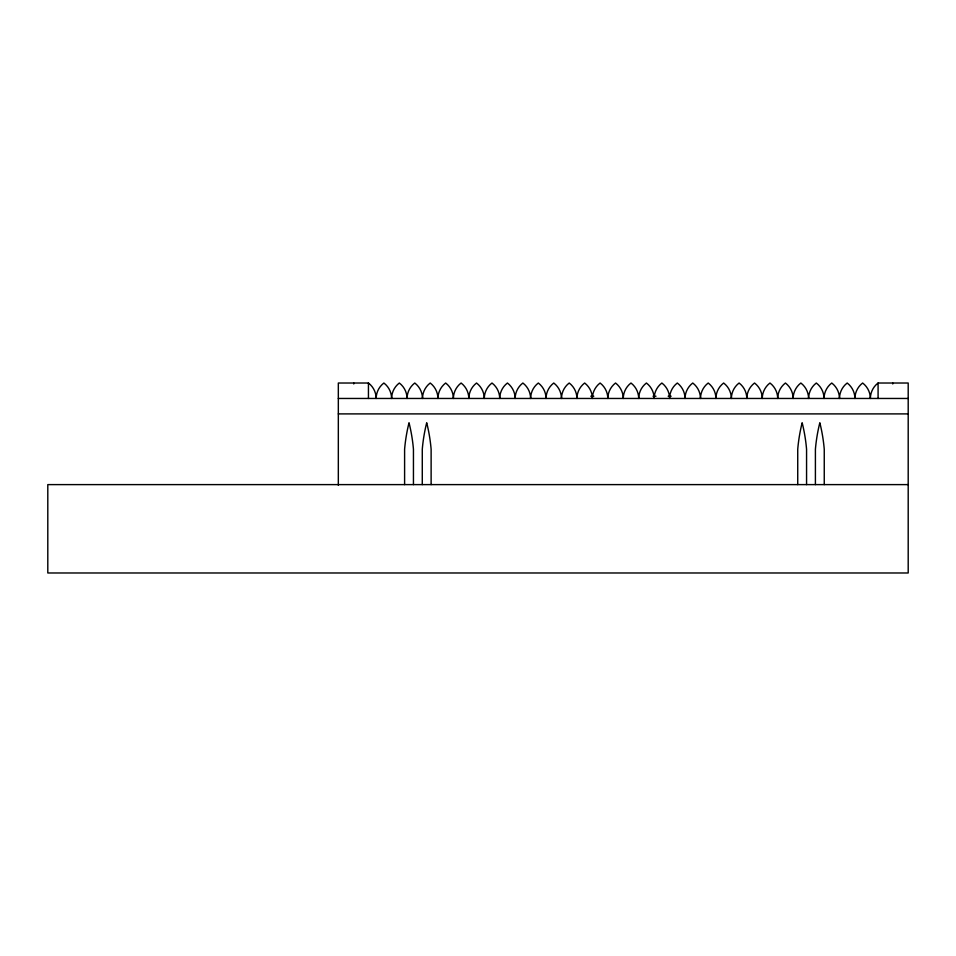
<?xml version="1.0" encoding="UTF-8"?>
<svg xmlns="http://www.w3.org/2000/svg" width="956" height="956" viewBox="0 0 956 956"><rect width="100%" height="100%" fill="white"/><g stroke="black" fill="none" stroke-linecap="round" stroke-linejoin="round"><path stroke-width="1.43" d="M908.2 484.608L47.8 484.608L47.8 572.979L908.2 572.979L908.2 383.021L878.086 383.021A19.562 19.562 0 0 0 870.366 398.461A19.562 19.562 0 0 0 862.647 383.021A19.562 19.562 0 0 0 854.927 398.461A19.562 19.562 0 0 0 847.195 383.021A19.562 19.562 0 0 0 839.476 398.461A19.562 19.562 0 0 0 831.756 383.021A19.562 19.562 0 0 0 824.036 398.461A19.562 19.562 0 0 0 816.316 383.021A19.562 19.562 0 0 0 808.585 398.461A19.562 19.562 0 0 0 800.865 383.021A19.562 19.562 0 0 0 793.145 398.461A19.562 19.562 0 0 0 785.426 383.021A19.562 19.562 0 0 0 777.706 398.461A19.562 19.562 0 0 0 769.974 383.021A19.562 19.562 0 0 0 762.255 398.461A19.562 19.562 0 0 0 754.535 383.021A19.562 19.562 0 0 0 746.815 398.461A19.562 19.562 0 0 0 739.096 383.021A19.562 19.562 0 0 0 731.376 398.461A19.562 19.562 0 0 0 723.644 383.021A19.562 19.562 0 0 0 715.925 398.461A19.562 19.562 0 0 0 708.205 383.021A19.562 19.562 0 0 0 700.485 398.461A19.562 19.562 0 0 0 692.765 383.021A19.562 19.562 0 0 0 685.034 398.461A19.562 19.562 0 0 0 677.314 383.021A19.562 19.562 0 0 0 669.594 398.461A19.562 19.562 0 0 0 661.875 383.021A19.562 19.562 0 0 0 654.155 398.461A19.562 19.562 0 0 0 646.423 383.021A19.562 19.562 0 0 0 638.704 398.461A19.562 19.562 0 0 0 630.984 383.021A19.562 19.562 0 0 0 623.264 398.461A19.562 19.562 0 0 0 615.545 383.021A19.562 19.562 0 0 0 607.825 398.461A19.562 19.562 0 0 0 600.093 383.021A19.562 19.562 0 0 0 592.373 398.461A19.562 19.562 0 0 0 584.654 383.021A19.562 19.562 0 0 0 576.934 398.461A19.562 19.562 0 0 0 569.214 383.021A19.562 19.562 0 0 0 561.483 398.461A19.562 19.562 0 0 0 553.763 383.021A19.562 19.562 0 0 0 546.043 398.461A19.562 19.562 0 0 0 538.324 383.021A19.562 19.562 0 0 0 530.604 398.461A19.562 19.562 0 0 0 522.884 383.021A19.562 19.562 0 0 0 515.153 398.461A19.562 19.562 0 0 0 507.433 383.021A19.562 19.562 0 0 0 499.713 398.461A19.562 19.562 0 0 0 491.993 383.021A19.562 19.562 0 0 0 484.274 398.461A19.562 19.562 0 0 0 476.542 383.021A19.562 19.562 0 0 0 468.822 398.461A19.562 19.562 0 0 0 461.103 383.021A19.562 19.562 0 0 0 453.383 398.461A19.562 19.562 0 0 0 445.663 383.021A19.562 19.562 0 0 0 437.932 398.461A19.562 19.562 0 0 0 430.212 383.021A19.562 19.562 0 0 0 422.492 398.461A19.562 19.562 0 0 0 414.773 383.021A19.562 19.562 0 0 0 407.053 398.461A19.562 19.562 0 0 0 399.333 383.021A19.562 19.562 0 0 0 391.601 398.461A19.562 19.562 0 0 0 383.882 383.021A19.562 19.562 0 0 0 376.162 398.461A19.562 19.562 0 0 0 368.442 383.021L338.328 383.021L338.328 485.266M590.784 396.226L593.784 396.226M653.02 396.226L655.983 396.226M668.16 396.226L671.136 396.226M338.328 398.461L908.2 398.461M338.328 413.9L908.2 413.9M892.761 383.021L892.761 383.965M878.086 383.021L878.086 398.461M824.251 484.608L824.251 449.26A168.83 168.83 0 0 0 819.83 422.743A168.83 168.83 0 0 0 815.408 449.26L815.408 484.608M806.565 484.608L806.565 449.26A168.83 168.83 0 0 0 802.156 422.743A168.83 168.83 0 0 0 797.734 449.26L797.734 484.608M431.12 484.608L431.12 449.26A168.83 168.83 0 0 0 426.699 422.743A168.83 168.83 0 0 0 422.277 449.26L422.277 484.608M413.446 484.608L413.446 449.26A168.83 168.83 0 0 0 409.025 422.743A168.83 168.83 0 0 0 404.603 449.26L404.603 484.608M368.442 383.021L368.442 398.461M353.768 383.021L353.768 383.965"/></g></svg>
